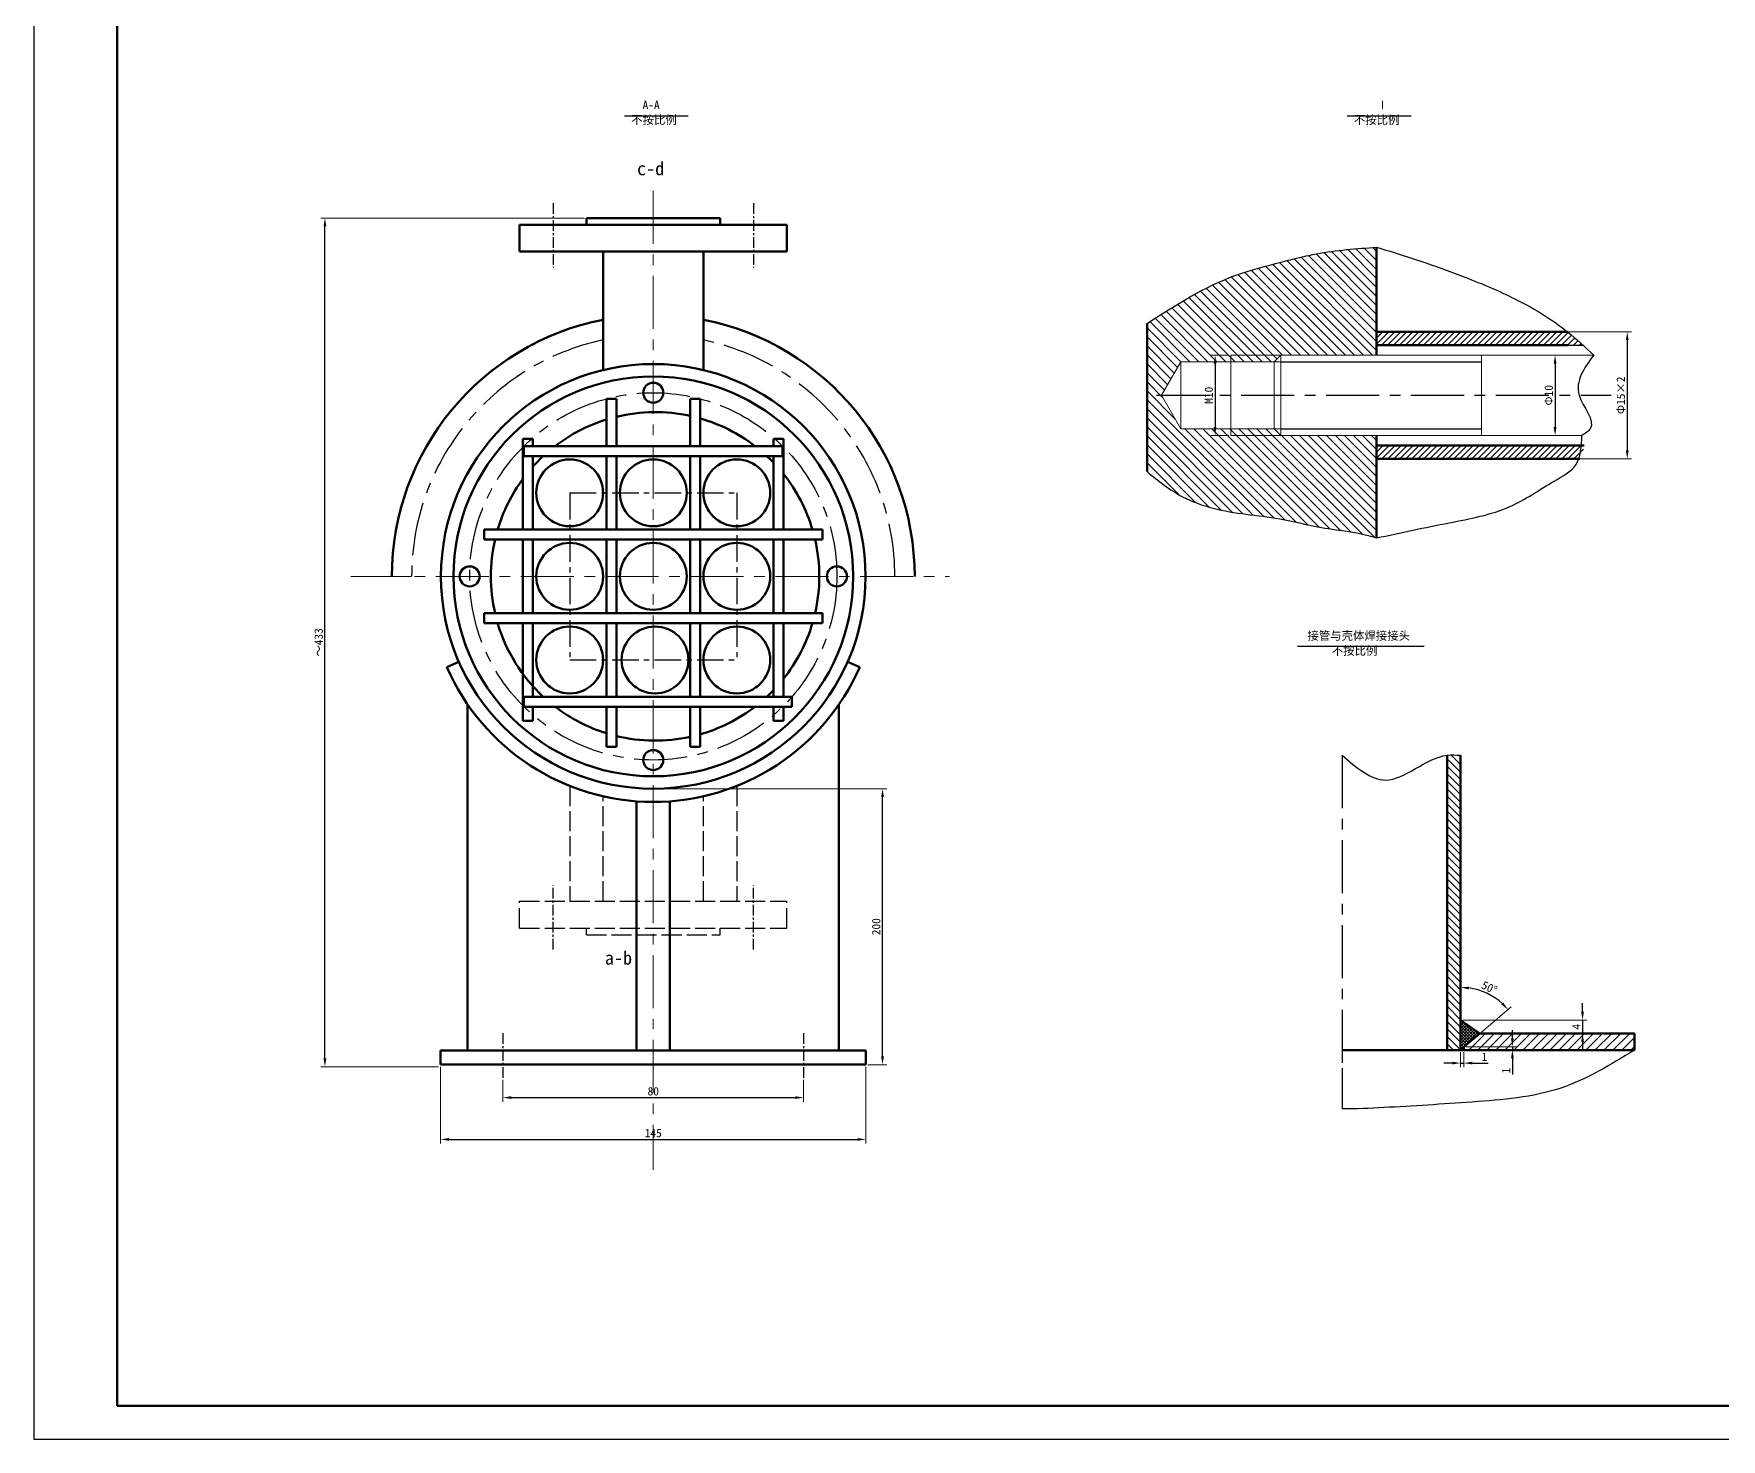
# Model space of a CAD drawing. Header units: millimetres. Extents: x 644 to 1833, y 165 to 1006.
# Drawn here: x 644 to 1149, y 165 to 585 of the extents above; entities that cross this region are included whole.
import ezdxf

# ---------------------------------------------------------------- set-up
doc = ezdxf.new("R2010")
doc.units = ezdxf.units.MM
doc.header["$LTSCALE"] = 0.5
doc.linetypes.add('ACAD_ISO02W100', pattern=[15, 12, -3])
doc.linetypes.add('CENTER', pattern=[50.8, 31.75, -6.35, 6.35, -6.35])
doc.layers.get('0').update_dxf_attribs({"linetype": 'CENTER'})
for name, color, linetype in [('中心线', 5, 'CENTER'), ('剖面线', 3, 'Continuous'), ('标注', 2, 'Continuous'), ('细实线', 110, 'Continuous'), ('虚线', 102, 'ACAD_ISO02W100')]:
    doc.layers.add(name, color=color, linetype=linetype)
doc.layers.add('外框线', color=100, linetype='Continuous', lineweight=100)
doc.layers.add('轮廓线', color=1, linetype='Continuous', lineweight=50)
doc.styles.get("Standard").update_dxf_attribs({"font": 'SimSun.ttf'})
doc.dimstyles.new('ISO-25', dxfattribs={"dimtxt": 2.5, "dimasz": 2.5, "dimexe": 1.25, "dimexo": 0.625, "dimtad": 1, "dimtxsty": 'Standard', "dimcen": 2.5, "dimadec": 0, "dimazin": 0, "dimtfac": 1, "dimtmove": 0, "dimatfit": 3, "dimfxl": 0, "dimlwe": 0, "dimarcsym": 0})

# ---------------------------------------------------------------- blocks, each defined once
blk = doc.blocks.new('*D24')
at = {"layer": 'Defpoints', "color": 0, "lineweight": 0}
for p in [(765.27, 276.57), (892.53, 276.57), (892.53, 254.21)]:
    blk.add_point(p, dxfattribs=at)
at = {"layer": '标注', "color": 0, "lineweight": 0}
for p, q in [((765.27, 275.95), (765.27, 252.96)), ((892.53, 275.95), (892.53, 252.96))]:
    blk.add_line(p, q, dxfattribs=at)
at = {"layer": '标注', "color": 0, "lineweight": -2}
blk.add_line((767.77, 254.21), (890.03, 254.21), dxfattribs=at)
at = {"layer": '标注', "color": 0, "lineweight": 0}
for points in [[(767.77, 254.63), (767.77, 253.8), (765.27, 254.21)], [(890.03, 254.63), (890.03, 253.8), (892.53, 254.21)]]:
    blk.add_solid(points, dxfattribs=at)
at = {"layer": '标注', "color": 0, "lineweight": 0, "insert": (828.9, 256.09), "char_height": 2.5, "attachment_point": 5}
blk.add_mtext('145', dxfattribs=at)
blk = doc.blocks.new('*D25')
at = {"layer": 'Defpoints', "color": 0, "lineweight": 0}
for p in [(1095.8, 488.84), (1095.8, 464.84), (1098.78, 464.84)]:
    blk.add_point(p, dxfattribs=at)
at = {"layer": '标注', "color": 0, "lineweight": 0}
for p, q in [((1096.42, 488.84), (1100.03, 488.84)), ((1096.42, 464.84), (1100.03, 464.84))]:
    blk.add_line(p, q, dxfattribs=at)
at = {"layer": '标注', "color": 0, "lineweight": -2}
blk.add_line((1098.78, 486.34), (1098.78, 467.34), dxfattribs=at)
at = {"layer": '标注', "color": 0, "lineweight": 0}
for points in [[(1098.36, 486.34), (1099.19, 486.34), (1098.78, 488.84)], [(1098.36, 467.34), (1099.19, 467.34), (1098.78, 464.84)]]:
    blk.add_solid(points, dxfattribs=at)
at = {"layer": '标注', "color": 0, "insert": (1096.9, 476.84), "char_height": 2.5, "attachment_point": 5, "rotation": 90}
blk.add_mtext('Φ10', dxfattribs=at)
blk = doc.blocks.new('*D26')
at = {"layer": 'Defpoints', "color": 0, "lineweight": 25}
for p in [(1097.01, 495.84), (1097.01, 457.84), (1120.37, 457.84)]:
    blk.add_point(p, dxfattribs=at)
at = {"layer": '标注', "color": 0, "lineweight": 0}
for p, q in [((1097.64, 495.84), (1121.62, 495.84)), ((1097.64, 457.84), (1121.62, 457.84))]:
    blk.add_line(p, q, dxfattribs=at)
at = {"layer": '标注', "color": 0, "lineweight": -2}
blk.add_line((1120.37, 493.34), (1120.37, 460.34), dxfattribs=at)
at = {"layer": '标注', "color": 0, "lineweight": 25}
for points in [[(1119.95, 493.34), (1120.79, 493.34), (1120.37, 495.84)], [(1119.95, 460.34), (1120.79, 460.34), (1120.37, 457.84)]]:
    blk.add_solid(points, dxfattribs=at)
at = {"layer": '标注', "color": 0, "insert": (1118.49, 476.84), "char_height": 2.5, "attachment_point": 5, "rotation": 90}
blk.add_mtext('Φ15×2', dxfattribs=at)
blk = doc.blocks.new('*D36')
at = {"layer": 'Defpoints', "color": 0, "lineweight": 0}
for p in [(1070.48, 280.93), (1071.48, 280.93), (1071.48, 277.05)]:
    blk.add_point(p, dxfattribs=at)
at = {"layer": '标注', "color": 0, "lineweight": 0}
for p, q in [((1070.48, 280.31), (1070.48, 275.8)), ((1071.48, 280.31), (1071.48, 275.8))]:
    blk.add_line(p, q, dxfattribs=at)
at = {"layer": '标注', "color": 0, "lineweight": -2}
for p, q in [((1067.98, 277.05), (1065.48, 277.05)), ((1070.48, 277.05), (1071.48, 277.05)), ((1073.98, 277.05), (1078.75, 277.05))]:
    blk.add_line(p, q, dxfattribs=at)
at = {"layer": '标注', "color": 0, "lineweight": 0}
for points in [[(1067.98, 277.47), (1067.98, 276.64), (1070.48, 277.05)], [(1073.98, 277.47), (1073.98, 276.64), (1071.48, 277.05)]]:
    blk.add_solid(points, dxfattribs=at)
at = {"layer": '标注', "color": 0, "insert": (1077.62, 278.93), "char_height": 2.5, "attachment_point": 5}
blk.add_mtext('1', dxfattribs=at)
blk = doc.blocks.new('*D37')
at = {"layer": 'Defpoints', "color": 0, "lineweight": 0}
for p in [(1071.48, 281.93), (1071.48, 280.93), (1086, 280.93)]:
    blk.add_point(p, dxfattribs=at)
at = {"layer": '标注', "color": 0, "lineweight": -2}
for p, q in [((1086, 284.43), (1086, 286.93)), ((1086, 281.93), (1086, 280.93)), ((1086, 278.43), (1086, 273.67))]:
    blk.add_line(p, q, dxfattribs=at)
at = {"layer": '标注', "color": 0, "lineweight": 0}
for p, q in [((1072.11, 281.93), (1087.25, 281.93)), ((1072.11, 280.93), (1087.25, 280.93))]:
    blk.add_line(p, q, dxfattribs=at)
for points in [[(1085.58, 284.43), (1086.42, 284.43), (1086, 281.93)], [(1085.58, 278.43), (1086.42, 278.43), (1086, 280.93)]]:
    blk.add_solid(points, dxfattribs=at)
at = {"layer": '标注', "color": 0, "insert": (1084.12, 274.8), "char_height": 2.5, "attachment_point": 5, "rotation": 90}
blk.add_mtext('1', dxfattribs=at)
blk = doc.blocks.new('*D38')
at = {"layer": 'Defpoints', "color": 0, "lineweight": 0}
for p in [(1070.48, 289.93), (1081, 285.93), (1107, 285.93)]:
    blk.add_point(p, dxfattribs=at)
at = {"layer": '标注', "color": 0, "lineweight": -2}
for p, q in [((1107, 292.43), (1107, 294.93)), ((1107, 289.93), (1107, 285.93)), ((1107, 283.43), (1107, 280.93))]:
    blk.add_line(p, q, dxfattribs=at)
at = {"layer": '标注', "color": 0, "lineweight": 0}
for p, q in [((1071.11, 289.93), (1108.25, 289.93)), ((1081.62, 285.93), (1108.25, 285.93))]:
    blk.add_line(p, q, dxfattribs=at)
for points in [[(1106.58, 292.43), (1107.42, 292.43), (1107, 289.93)], [(1106.58, 283.43), (1107.42, 283.43), (1107, 285.93)]]:
    blk.add_solid(points, dxfattribs=at)
at = {"layer": '标注', "color": 0, "insert": (1105.12, 287.93), "char_height": 2.5, "attachment_point": 5, "rotation": 90}
blk.add_mtext('4', dxfattribs=at)
blk = doc.blocks.new('*D39')
at = {"layer": 'Defpoints', "color": 0, "lineweight": 0}
for p in [(1070.48, 369.16), (1080.69, 296.62), (1076.25, 285.93), (1070.48, 280.93), (1071.48, 281.93)]:
    blk.add_point(p, dxfattribs=at)
at = {"layer": '标注', "color": 0, "lineweight": 0}
blk.add_line((1076.73, 286.34), (1085.67, 293.84), dxfattribs=at)
at = {"layer": '标注', "color": 0, "lineweight": -2}
blk.add_arc((1070.48, 281.1), 18.58, 47.7165, 82.2835, dxfattribs=at)
at = {"layer": '标注', "color": 0, "lineweight": 0}
for points in [[(1072.95, 299.09), (1073.01, 299.92), (1070.48, 299.67)], [(1083.28, 295.13), (1082.68, 294.55), (1084.71, 293.04)]]:
    blk.add_solid(points, dxfattribs=at)
at = {"layer": '标注', "color": 0, "insert": (1079.13, 299.63), "char_height": 2.5, "attachment_point": 5, "rotation": 335}
blk.add_mtext('50°', dxfattribs=at)
blk = doc.blocks.new('*D50')
at = {"layer": 'Defpoints', "color": 0, "lineweight": 0}
for p in [(783.9, 272.65), (873.9, 272.65), (873.9, 266.72)]:
    blk.add_point(p, dxfattribs=at)
at = {"layer": '标注', "color": 0, "lineweight": 0}
for p, q in [((783.9, 272.02), (783.9, 265.47)), ((873.9, 272.02), (873.9, 265.47))]:
    blk.add_line(p, q, dxfattribs=at)
at = {"layer": '标注', "color": 0, "lineweight": -2}
blk.add_line((786.4, 266.72), (871.4, 266.72), dxfattribs=at)
at = {"layer": '标注', "color": 0, "lineweight": 0}
for points in [[(786.4, 267.14), (786.4, 266.31), (783.9, 266.72)], [(871.4, 267.14), (871.4, 266.31), (873.9, 266.72)]]:
    blk.add_solid(points, dxfattribs=at)
at = {"layer": '标注', "color": 0, "lineweight": 0, "insert": (828.9, 268.6), "char_height": 2.5, "attachment_point": 5}
blk.add_mtext('80', dxfattribs=at)
blk = doc.blocks.new('*D56')
at = {"layer": 'Defpoints', "color": 0, "lineweight": 0}
for p in [(828.9, 359.13), (897.51, 359.13), (892.53, 276.57)]:
    blk.add_point(p, dxfattribs=at)
at = {"layer": '标注', "color": 0, "lineweight": 0}
for p, q in [((829.53, 359.13), (898.76, 359.13)), ((893.15, 276.57), (898.76, 276.57))]:
    blk.add_line(p, q, dxfattribs=at)
at = {"layer": '标注', "color": 0, "lineweight": -2}
blk.add_line((897.51, 279.07), (897.51, 356.63), dxfattribs=at)
at = {"layer": '标注', "color": 0, "lineweight": 0}
for points in [[(897.09, 356.63), (897.93, 356.63), (897.51, 359.13)], [(897.09, 279.07), (897.93, 279.07), (897.51, 276.57)]]:
    blk.add_solid(points, dxfattribs=at)
at = {"layer": '标注', "color": 0, "lineweight": 0, "insert": (895.63, 317.85), "char_height": 2.5, "attachment_point": 5, "rotation": 90}
blk.add_mtext('200', dxfattribs=at)
blk = doc.blocks.new('*D57')
at = {"layer": 'Defpoints', "color": 0, "lineweight": 0}
for p in [(730.65, 529.87), (808.9, 529.87), (765.27, 275.95)]:
    blk.add_point(p, dxfattribs=at)
at = {"layer": '标注', "color": 0, "lineweight": 0}
for p, q in [((808.28, 529.87), (729.4, 529.87)), ((764.65, 275.95), (729.4, 275.95))]:
    blk.add_line(p, q, dxfattribs=at)
at = {"layer": '标注', "color": 0, "lineweight": -2}
blk.add_line((730.65, 278.45), (730.65, 527.37), dxfattribs=at)
at = {"layer": '标注', "color": 0, "lineweight": 0}
for points in [[(730.23, 527.37), (731.06, 527.37), (730.65, 529.87)], [(730.23, 278.45), (731.06, 278.45), (730.65, 275.95)]]:
    blk.add_solid(points, dxfattribs=at)
at = {"layer": '标注', "color": 0, "lineweight": 0, "insert": (728.77, 402.91), "char_height": 2.5, "attachment_point": 5, "rotation": 90}
blk.add_mtext('～433', dxfattribs=at)
blk = doc.blocks.new('*D58')
at = {"layer": 'Defpoints', "color": 0, "lineweight": 0}
for p in [(1001.74, 488.84), (997.03, 464.84), (1001.74, 464.84)]:
    blk.add_point(p, dxfattribs=at)
at = {"layer": '标注', "color": 0, "lineweight": 0}
for p, q in [((1001.12, 488.84), (995.78, 488.84)), ((1001.12, 464.84), (995.78, 464.84))]:
    blk.add_line(p, q, dxfattribs=at)
at = {"layer": '标注', "color": 0, "lineweight": -2}
blk.add_line((997.03, 486.34), (997.03, 467.34), dxfattribs=at)
at = {"layer": '标注', "color": 0, "lineweight": 0}
for points in [[(996.61, 486.34), (997.44, 486.34), (997.03, 488.84)], [(996.61, 467.34), (997.44, 467.34), (997.03, 464.84)]]:
    blk.add_solid(points, dxfattribs=at)
at = {"layer": '标注', "color": 0, "lineweight": 0, "insert": (995.15, 476.84), "char_height": 2.5, "attachment_point": 5, "rotation": 90}
blk.add_mtext('M10', dxfattribs=at)

msp = doc.modelspace()

# ---------------------------------------------------------------- hatches: boundary and pattern name
at = {"layer": '剖面线'}
h = msp.add_hatch(dxfattribs=at)
h.set_pattern_fill('ANSI31', color=256, scale=0.6, angle=90, style=0)
edge = h.paths.add_edge_path()
edge.add_spline(control_points=[(1045.362, 521.16), (1039.344, 520.716), (1031.638, 520.146), (1022.196, 518.078), (1014.164, 516.013), (997.844, 511.904), (985.267, 503.859), (976.661, 498.354)], knot_values=[0, 0, 0, 0, 18.0622688, 23.1295403, 28.9663481, 42.96675, 73.3096705, 73.3096705, 73.3096705, 73.3096705], degree=3, periodic=0)
edge.add_line((976.661, 498.354), (976.661, 490.99))
edge.add_line((976.661, 490.99), (976.661, 453.995))
edge.add_spline(control_points=[(976.661, 453.995), (980.055, 451.253), (988.627, 444.327), (1003.158, 441.435), (1017.082, 440.122), (1028.605, 436.865), (1038.509, 436.204), (1044.078, 434.54), (1045.362, 434.156)], knot_values=[0, 0, 0, 0, 12.9559304, 32.723415, 42.9272481, 55.0562366, 68.4522392, 72.46908, 72.46908, 72.46908, 72.46908], degree=3, periodic=0)
edge.add_line((1045.362, 434.156), (1045.362, 464.837))
edge.add_line((1045.362, 464.837), (1001.745, 464.837))
edge.add_line((1001.745, 464.837), (1001.745, 466.837))
edge.add_line((1001.745, 466.837), (986.745, 466.837))
edge.add_line((986.745, 466.837), (980.971, 476.837))
edge.add_line((980.971, 476.837), (986.745, 486.837))
edge.add_line((986.745, 486.837), (1001.745, 486.837))
edge.add_line((1001.745, 486.837), (1001.745, 488.837))
edge.add_line((1001.745, 488.837), (1045.362, 488.837))
edge.add_line((1045.362, 488.837), (1045.362, 521.16))
h.paths.add_polyline_path([(1016.745, 488.837), (1001.745, 488.837), (1001.745, 486.837), (1014.745, 486.837)], flags=16)
h.paths.add_polyline_path([(1014.745, 466.837), (1001.745, 466.837), (1001.745, 464.837), (1016.745, 464.837)], flags=17)
h = msp.add_hatch(dxfattribs=at)
h.set_pattern_fill('ANSI31', color=256, scale=0.4, angle=180, style=0)
edge = h.paths.add_edge_path()
edge.add_line((1045.362, 495.837), (1045.362, 491.837))
edge.add_line((1045.362, 491.837), (1102.458, 491.837))
edge.add_line((1102.458, 491.837), (1107.241, 491.837))
edge.add_spline(control_points=[(1107.241, 491.837), (1105.734, 493.128), (1103.998, 494.584), (1102.458, 495.837)], knot_values=[62.7729379, 62.7729379, 62.7729379, 62.7729379, 66.3706001, 66.3706001, 66.3706001, 66.3706001], degree=3, periodic=0)
edge.add_line((1102.458, 495.837), (1045.362, 495.837))
edge = h.paths.add_edge_path()
edge.add_line((1097.678, 457.837), (1106.192, 457.837))
edge.add_spline(control_points=[(1106.192, 457.837), (1106.899, 459.105), (1107.39, 460.503), (1107.48, 461.837)], knot_values=[66.3499539, 66.3499539, 66.3499539, 66.3499539, 70.2327748, 70.2327748, 70.2327748, 70.2327748], degree=3, periodic=0)
edge.add_line((1107.48, 461.837), (1097.678, 461.837))
edge.add_line((1097.678, 461.837), (1045.362, 461.837))
edge.add_line((1045.362, 461.837), (1045.362, 457.837))
edge.add_line((1045.362, 457.837), (1097.678, 457.837))
h = msp.add_hatch(dxfattribs=at)
h.set_pattern_fill('ANSI31', color=256, scale=0.5, angle=90, style=0)
edge = h.paths.add_edge_path()
edge.add_spline(control_points=[(1070.484, 369.156), (1069.143, 369.235), (1067.803, 369.314), (1066.484, 369.156)], knot_values=[34.8327897, 34.8327897, 34.8327897, 34.8327897, 38.8327897, 38.8327897, 38.8327897, 38.8327897], degree=3, periodic=0)
edge.add_line((1066.484, 369.156), (1066.484, 280.935))
edge.add_line((1066.484, 280.935), (1070.484, 280.935))
edge.add_line((1070.484, 280.935), (1070.484, 369.156))
h = msp.add_hatch(dxfattribs=at)
h.set_pattern_fill('ANSI37', color=256, scale=0.2, angle=90, style=0)
h.paths.add_polyline_path([(1076.251, 285.935), (1070.484, 289.935), (1070.484, 280.935), (1071.484, 280.935), (1071.484, 281.935)])
h = msp.add_hatch(dxfattribs=at)
h.set_pattern_fill('ANSI31', color=256, scale=0.6, angle=180, style=0)
h.paths.add_polyline_path([(1076.251, 285.935), (1071.484, 281.935), (1071.484, 280.935), (1122.577, 280.935), (1122.577, 285.935)])

# ---------------------------------------------------------------- linework, layer by layer
msp.add_line((828.901, 422.658), (828.901, 422.658))
at = {"layer": '中心线', "lineweight": 0}
for p, q in [((828.901, 527.874), (828.901, 537.981)), ((828.901, 537.981), (828.901, 245.143)), ((756.592, 422.658), (738.441, 422.658)), ((738.441, 422.658), (917.553, 422.658))]:
    msp.add_line(p, q, dxfattribs=at)
at = {"layer": '中心线', "ltscale": 0.2}
for p, q in [((798.901, 534.279), (798.901, 515.096)), ((858.901, 534.279), (858.901, 515.096)), ((798.901, 311.038), (798.901, 330.221)), ((858.901, 311.038), (858.901, 330.221)), ((783.901, 285.967), (783.901, 272.649)), ((873.901, 285.967), (873.901, 272.649))]:
    msp.add_line(p, q, dxfattribs=at)
at = {"layer": '中心线'}
for p, q in [((979.448, 476.837), (1115.59, 476.837)), ((1035.055, 369.156), (1035.055, 275.55)), ((1035.055, 275.55), (1035.055, 263.343))]:
    msp.add_line(p, q, dxfattribs=at)
at = {"layer": '中心线', "ltscale": 0.5}
for p, q in [((803.901, 447.658), (853.901, 447.658)), ((803.901, 447.658), (803.901, 397.658)), ((853.901, 447.658), (853.901, 397.658)), ((803.901, 397.658), (853.901, 397.658))]:
    msp.add_line(p, q, dxfattribs=at)
at = {"layer": '中心线'}
msp.add_circle((828.901, 422.658), 54.944, dxfattribs=at)
for start, end in [(101.97256, 180), (0, 78.02744)]:
    msp.add_arc((828.901, 422.658), 72.309, start, end, dxfattribs=at)
at = {"layer": '外框线'}
for p, q in [((668.504, 995.505), (668.504, 174.505)), ((668.504, 174.505), (1642.504, 174.505))]:
    msp.add_line(p, q, dxfattribs=at)
at = {"layer": '标注'}
for p, q in [((820.305, 560.459), (839.388, 560.459)), ((1036.579, 560.459), (1055.662, 560.459)), ((1059.606, 401.656), (1021.667, 401.656))]:
    msp.add_line(p, q, dxfattribs=at)
at = {"layer": '细实线'}
for p, q in [((643.504, 1005.505), (643.504, 164.505)), ((1102.458, 491.837), (1107.241, 491.837)), ((1016.745, 486.837), (1076.745, 486.837)), ((1016.745, 466.837), (1076.745, 466.837)), ((1097.678, 457.837), (1106.192, 457.837)), ((643.504, 164.505), (1832.504, 164.505))]:
    msp.add_line(p, q, dxfattribs=at)
for radius in [5.684341886080801e-14, 5.684341886080801e-14, 1.70530256582424e-13, 5.684341886080801e-14, 5.684341886080801e-14]:
    msp.add_circle((828.901, 422.658), radius, dxfattribs=at)
for points in [[(976.661, 498.354), (1003.343, 512.802), (1016.792, 516.691), (1022.455, 518.106), (1027.41, 519.166), (1045.362, 521.16)], [(1110.347, 488.837), (1105.978, 476.837), (1109.306, 466.837), (1106.81, 464.837)], [(976.661, 453.995), (987.235, 446.509), (1006.294, 441.263), (1016.407, 439.903), (1028.27, 437.377), (1041.494, 435.24), (1045.362, 434.156)], [(1035.055, 369.156), (1048.052, 361.739), (1066.484, 369.156), (1070.484, 369.156)]]:
    msp.add_spline(points, degree=3, dxfattribs=at)
for points, end_tangent in [([(1045.362, 521.16), (1060.083, 516.449), (1072.868, 511.743), (1087.671, 505.244), (1102.458, 495.837), (1110.347, 488.837)], (-0.8038806, 0.5947907)), ([(1045.362, 434.156), (1067.11, 438.699), (1085.221, 443.524), (1098.502, 451.165), (1104.942, 455.991), (1106.81, 464.837)], (-0.5279242, 0.8492915))]:
    msp.add_spline(points, degree=3, dxfattribs=dict(at, end_tangent=end_tangent))
msp.add_open_spline([(1122.577, 280.935), (1115.408, 276.553), (1100.51, 267.449), (1073.985, 265.323), (1052.12, 263.932), (1039.301, 263.305), (1035.055, 263.343)], degree=3, knots=[0, 0, 0, 0, 24.8625344, 51.6669485, 78.1965565, 90.655531, 90.655531, 90.655531, 90.655531], dxfattribs=at)
at = {"layer": '虚线'}
for p, q in [((803.901, 359.96), (803.901, 325.443)), ((853.901, 359.96), (853.901, 325.443)), ((813.901, 325.443), (813.901, 356.848)), ((843.901, 325.443), (843.901, 356.848)), ((788.901, 317.443), (788.901, 325.443)), ((788.901, 325.443), (868.901, 325.443)), ((868.901, 317.443), (868.901, 325.443)), ((788.901, 317.443), (868.901, 317.443)), ((808.901, 315.443), (808.901, 317.443)), ((808.901, 315.443), (848.901, 315.443)), ((848.901, 315.443), (848.901, 317.443))]:
    msp.add_line(p, q, dxfattribs=at)
at = {"layer": '轮廓线'}
for p, q in [((788.901, 527.874), (788.901, 519.874)), ((788.901, 527.874), (868.901, 527.874)), ((808.901, 529.874), (848.901, 529.874)), ((808.901, 529.874), (808.901, 527.874)), ((848.901, 529.874), (848.901, 527.874)), ((868.901, 527.874), (868.901, 519.874)), ((1045.362, 521.16), (1045.362, 488.837)), ((788.901, 519.874), (868.901, 519.874)), ((813.901, 519.874), (813.901, 484.393)), ((843.901, 519.874), (843.901, 484.393)), ((976.661, 498.354), (976.661, 453.995)), ((976.661, 490.99), (976.661, 498.354)), ((1045.362, 495.837), (1102.458, 495.837)), ((1045.362, 491.837), (1102.458, 491.837)), ((1045.362, 464.837), (1045.362, 434.156)), ((1045.362, 461.837), (1097.678, 461.837)), ((1097.678, 461.837), (1107.48, 461.837)), ((1045.362, 457.837), (1097.678, 457.837)), ((767.125, 395.459), (770.756, 397.058)), ((887.046, 397.058), (890.677, 395.459)), ((773.337, 384.334), (773.337, 280.815)), ((884.464, 384.334), (884.464, 280.815)), ((1066.484, 369.156), (1066.484, 280.935)), ((1070.484, 369.156), (1070.484, 280.935)), ((823.901, 355.345), (823.901, 280.815)), ((833.901, 355.345), (833.901, 280.815)), ((1070.484, 289.935), (1076.251, 285.935)), ((1071.484, 281.935), (1076.251, 285.935)), ((1076.251, 285.935), (1122.577, 285.935)), ((1122.577, 285.935), (1122.577, 280.935)), ((765.274, 280.815), (765.274, 276.575)), ((765.274, 280.815), (892.527, 280.815)), ((773.337, 280.815), (765.274, 280.815)), ((892.527, 280.815), (892.527, 276.575)), ((1035.055, 280.935), (1122.577, 280.935)), ((1071.484, 281.935), (1071.484, 280.935)), ((765.274, 276.575), (892.527, 276.575))]:
    msp.add_line(p, q, dxfattribs=at)
at = {"layer": '轮廓线', "lineweight": 0}
for p, q in [((986.745, 486.837), (980.971, 476.837)), ((986.745, 486.837), (986.745, 466.837)), ((1014.745, 486.837), (986.745, 486.837)), ((1001.745, 488.837), (1001.745, 464.837)), ((1001.745, 488.837), (1110.347, 488.837)), ((1016.745, 488.837), (1014.745, 486.837)), ((1014.745, 486.837), (1014.745, 466.837)), ((1016.745, 486.837), (1014.745, 486.837)), ((1016.745, 488.837), (1016.745, 464.837)), ((1076.745, 488.837), (1076.745, 464.837)), ((986.745, 466.837), (980.971, 476.837)), ((1014.745, 466.837), (986.745, 466.837)), ((1001.745, 464.837), (1106.81, 464.837)), ((1016.745, 464.837), (1014.745, 466.837)), ((1016.745, 466.837), (1014.745, 466.837))]:
    msp.add_line(p, q, dxfattribs=at)
at = {"layer": '轮廓线', "lineweight": 50}
for p, q in [((814.901, 475.788), (817.901, 475.788)), ((814.901, 475.788), (814.901, 461.658)), ((817.901, 475.788), (817.901, 461.658)), ((839.901, 475.788), (842.901, 475.788)), ((839.901, 475.788), (839.901, 461.658)), ((842.901, 475.788), (842.901, 461.658)), ((789.901, 463.794), (792.901, 463.794)), ((789.901, 463.794), (789.901, 436.658)), ((790.199, 461.658), (790.199, 458.658)), ((790.199, 461.658), (867.602, 461.658)), ((792.901, 463.794), (792.901, 461.658)), ((864.901, 463.794), (867.901, 463.794)), ((864.901, 463.794), (864.901, 461.658)), ((867.602, 461.658), (867.602, 458.658)), ((867.901, 463.794), (867.901, 436.658)), ((790.199, 458.658), (867.602, 458.658)), ((792.901, 458.658), (792.901, 436.658)), ((814.901, 458.658), (814.901, 436.658)), ((817.901, 458.658), (817.901, 436.658)), ((839.901, 458.658), (839.901, 436.658)), ((842.901, 458.658), (842.901, 436.658)), ((864.901, 458.658), (864.901, 436.658)), ((1097.678, 457.837), (1106.192, 457.837)), ((778.277, 436.658), (879.59, 436.658)), ((778.277, 436.658), (778.277, 433.658)), ((879.59, 436.658), (879.59, 433.658)), ((778.277, 433.658), (879.59, 433.658)), ((789.901, 433.658), (789.901, 411.658)), ((792.901, 433.658), (792.901, 411.658)), ((814.901, 433.658), (814.901, 411.658)), ((817.901, 433.658), (817.901, 411.658)), ((839.901, 433.658), (839.901, 411.658)), ((842.901, 433.658), (842.901, 411.658)), ((864.901, 433.658), (864.901, 411.658)), ((867.901, 433.658), (867.901, 411.658)), ((778.277, 411.658), (879.59, 411.658)), ((778.277, 411.658), (778.277, 408.658)), ((879.59, 411.658), (879.59, 408.658)), ((778.277, 408.658), (879.59, 408.658)), ((789.901, 408.658), (789.901, 379.461)), ((792.901, 408.658), (792.901, 386.658)), ((814.901, 408.658), (814.901, 386.658)), ((817.901, 408.658), (817.901, 386.658)), ((839.901, 408.658), (839.901, 386.658)), ((842.901, 408.658), (842.901, 386.658)), ((864.901, 408.658), (864.901, 386.658)), ((867.901, 408.658), (867.901, 386.658)), ((790.199, 383.658), (790.199, 386.658)), ((790.199, 386.658), (870.407, 386.658)), ((870.407, 386.658), (870.407, 383.658)), ((789.901, 379.461), (792.901, 379.461)), ((790.199, 383.658), (870.407, 383.658)), ((792.901, 383.658), (792.901, 379.461)), ((814.901, 383.658), (814.901, 371.622)), ((817.901, 383.658), (817.901, 371.622)), ((839.901, 383.658), (839.901, 371.622)), ((842.901, 383.658), (842.901, 371.622)), ((864.901, 383.658), (864.901, 379.461)), ((864.901, 379.461), (867.901, 379.461)), ((867.901, 383.658), (867.901, 379.461)), ((814.901, 371.622), (817.901, 371.622)), ((839.901, 371.622), (842.901, 371.622))]:
    msp.add_line(p, q, dxfattribs=at)
at = {"layer": '轮廓线'}
for centre, radius in [((828.901, 422.658), 63.531), ((828.901, 422.658), 59.81), ((828.901, 477.602), 3), ((803.901, 447.658), 10), ((828.901, 447.658), 10), ((853.901, 447.658), 10), ((803.901, 422.658), 10), ((828.901, 422.658), 10), ((853.901, 422.658), 10), ((773.957, 422.658), 3), ((883.844, 422.658), 3), ((803.901, 397.658), 10), ((829.438, 397.658), 10), ((853.901, 397.658), 10), ((828.901, 367.715), 3)]:
    msp.add_circle(centre, radius, dxfattribs=at)
for centre, radius, start, end in [((828.901, 422.658), 78.228, 101.05481, 180), ((828.901, 422.658), 78.228, 0, 78.94519), ((829.438, 422.658), 49.143, 77.70777, 103.57863), ((829.438, 422.658), 49.143, 52.52417, 74.10086), ((829.438, 422.658), 49.143, 107.20711, 127.47583), ((829.438, 422.658), 49.143, 132.89829, 138.03077), ((829.438, 422.658), 49.143, 43.81142, 47.10171), ((829.438, 422.658), 49.143, 143.56691, 163.44798), ((829.438, 422.658), 49.143, 16.55202, 38.49438), ((829.438, 422.658), 49.143, 167.0654, 192.9346), ((829.438, 422.658), 49.143, 347.0654, 12.9346), ((829.438, 422.658), 49.143, 196.55202, 227.10171), ((829.438, 422.658), 49.143, 321.50562, 343.44798), ((828.901, 422.658), 67.499, 203.76334, 336.23666), ((829.438, 422.658), 49.143, 312.89829, 316.18858), ((829.438, 422.658), 49.143, 232.52417, 252.79289), ((829.438, 422.658), 49.143, 285.89914, 307.47583), ((829.438, 422.658), 49.143, 256.42137, 282.29223)]:
    msp.add_arc(centre, radius, start, end, dxfattribs=at)

# ---------------------------------------------------------------- texts
at = {"layer": '标注', "attachment_point": 1}
for s, insert, char_height, width in [('不按比例', (822.305, 560.459), 2.5, 33.58), ('  A-A', (822.305, 564.959), 2.5, 33.58), ('{\\fSimSun|b0|i0|c134|p2;不按比例}', (1038.579, 560.459), 2.5, 17.699), ('{\\fSimSun|b0|i0|c134|p2;\u3000\u3000Ⅰ}', (1038.579, 564.959), 2.5, 33.58), ('c-d', (824.032, 546.673), 4, 33.006), ('{\\fSimSun|b0|i0|c134|p2;接管与壳体焊接接头}', (1024.657, 406.156), 2.5, 65.89286), ('{\\fSimSun|b0|i0|c134|p2;不按比例}', (1031.965, 401.656), 2.5, 17.699), ('a-b', (814.399, 310.505), 4, 14.468)]:
    msp.add_mtext(s, dxfattribs=dict(at, insert=insert, char_height=char_height, width=width))

# ---------------------------------------------------------------- dimensions: what is measured, and where the dimension line sits
at = {"layer": '标注', "lineweight": 0}
for base, p1, p2, text, picture, middle in [((730.648, 529.874), (765.274, 275.95), (808.901, 529.874), '～433', '*D57', (728.773, 402.912)), ((997.027, 464.837), (1001.745, 488.837), (1001.745, 464.837), 'M10', '*D58', (995.152, 476.837)), ((897.51, 359.127), (892.527, 276.575), (828.901, 359.127), '200', '*D56', (895.635, 317.851))]:
    dim = msp.add_linear_dim(base=base, p1=p1, p2=p2, angle=90, text=text, dimstyle='ISO-25', dxfattribs=at)
    dim.commit()
    dim.dimension.update_dxf_attribs({"geometry": picture, "text_midpoint": middle})
at = {"layer": '标注'}
for base, p1, p2, text, picture, middle in [((1120.369, 457.837), (1097.014, 495.837), (1097.014, 457.837), 'Φ15×2', '*D26', (1118.494, 476.837)), ((1098.778, 464.837), (1095.796, 488.837), (1095.796, 464.837), 'Φ10', '*D25', (1096.903, 476.837))]:
    dim = msp.add_linear_dim(base=base, p1=p1, p2=p2, angle=90, text=text, dimstyle='ISO-25', dxfattribs=at)
    dim.commit()
    dim.dimension.update_dxf_attribs({"geometry": picture, "text_midpoint": middle})
dim = msp.add_angular_dim_2l(base=(1080.692, 296.616), line1=((1070.484, 369.156), (1070.484, 280.935)), line2=((1071.484, 281.935), (1076.251, 285.935)), dimstyle='ISO-25', dxfattribs=at)
dim.commit()
dim.dimension.update_dxf_attribs({"geometry": '*D39', "text_midpoint": (1079.127, 299.631)})
for base, p1, p2, picture, middle in [((1107, 285.935), (1070.484, 289.935), (1081, 285.935), '*D38', (1105.125, 287.935)), ((1086, 280.935), (1071.484, 281.935), (1071.484, 280.935), '*D37', (1084.125, 274.803))]:
    dim = msp.add_linear_dim(base=base, p1=p1, p2=p2, angle=90, dimstyle='ISO-25', dxfattribs=at)
    dim.commit()
    dim.dimension.update_dxf_attribs({"geometry": picture, "text_midpoint": middle})
dim = msp.add_linear_dim(base=(1071.484, 277.053), p1=(1070.484, 280.935), p2=(1071.484, 280.935), dimstyle='ISO-25', dxfattribs=at)
dim.commit()
dim.dimension.update_dxf_attribs({"geometry": '*D36', "text_midpoint": (1077.616, 278.928)})
at = {"layer": '标注', "lineweight": 0}
for base, p1, p2, text, picture, middle in [((892.527, 254.213), (765.274, 276.575), (892.527, 276.575), '145', '*D24', (828.901, 256.088)), ((873.901, 266.722), (783.901, 272.649), (873.901, 272.649), '80', '*D50', (828.901, 268.597))]:
    dim = msp.add_linear_dim(base=base, p1=p1, p2=p2, text=text, dimstyle='ISO-25', dxfattribs=at)
    dim.commit()
    dim.dimension.update_dxf_attribs({"geometry": picture, "text_midpoint": middle})

doc.saveas('drawing.dxf')
